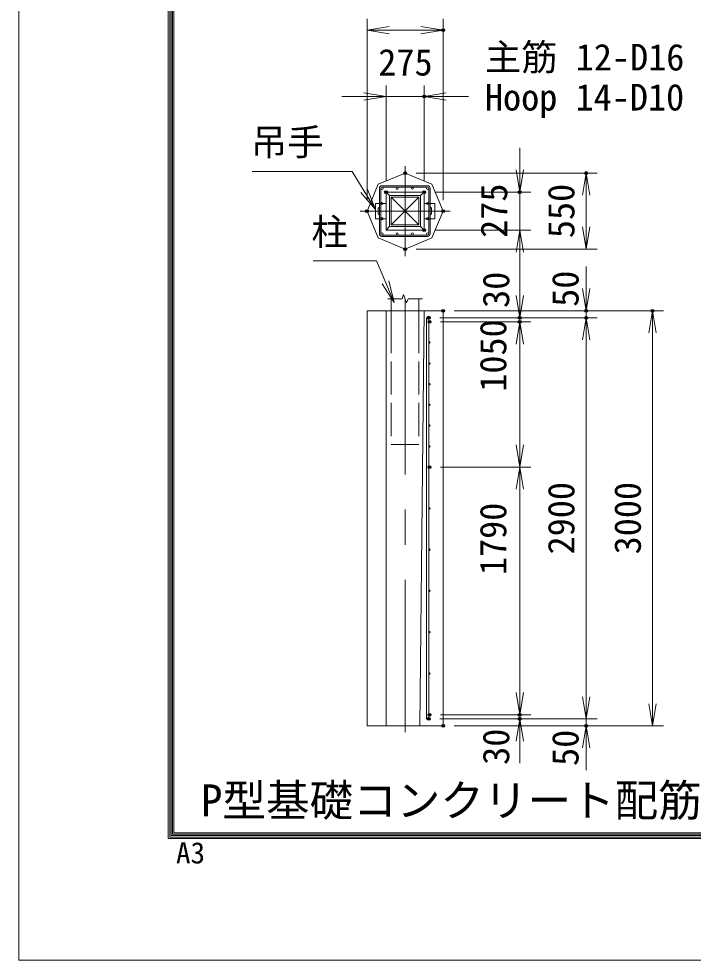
# Model space of a CAD drawing. Units: millimetres at full size. Extents: x -16800 to 16800, y -11880 to 11880.
# Drawn here: x -16800 to -11928, y -11880 to -5076 of the extents above; entities that cross this region are included whole.
import ezdxf
from ezdxf.enums import TextEntityAlignment as Align

# ---------------------------------------------------------------- set-up
doc = ezdxf.new("R2010")
doc.units = ezdxf.units.MM
doc.header["$LTSCALE"] = 40
doc.header["$PDMODE"] = 32
doc.header["$PDSIZE"] = 20
doc.linetypes.add('DASHED', pattern=[7.5, 6, -1.5])
doc.linetypes.add('USER1', pattern=[50.8, 31.75, -6.35, 6.35, -6.35])
for name, color, linetype, lineweight in [('0-0_D-STR1', 1, 'Continuous', 18), ('0-1_D-BMK', 2, 'USER1', 13), ('0-2_D-STR3', 3, 'Continuous', 13), ('0-3_D-STR4', 7, 'Continuous', 18), ('0-6_D-STR-DIM', 7, 'Continuous', 13), ('0-7_0', 7, 'Continuous', 18), ('0-9_D-STR-TXT', 7, 'Continuous', 13), ('0-B_D-TTL-TXT', 7, 'Continuous', 13), ('0-C_D-TTL', 7, 'Continuous', 18)]:
    doc.layers.add(name, color=color, linetype=linetype, lineweight=lineweight)
doc.layers.add('0-8_Defpoints', color=253, linetype='Continuous')
doc.styles.add('ＭＳ ゴシック', font='')
doc.styles.get('ＭＳ ゴシック').set_extended_font_data('MS Gothic')

# ---------------------------------------------------------------- blocks, each defined once
blk = doc.blocks.new('_Open')
at = {"layer": '0-7_0'}
blk.add_line((-40, 6.67), (0, 0), dxfattribs=at)
blk.add_lwpolyline([(-40, -6.67), (0, 0), (-40, 0)], dxfattribs=at)

msp = doc.modelspace()

# ---------------------------------------------------------------- linework, layer by layer
at = {"layer": '0-0_D-STR1'}
for p, q in [((-14109.5, -6365.51), (-13909.5, -6565.51)), ((-14109.5, -6565.51), (-13909.5, -6365.51)), ((-14109.5, -7099.55), (-14109.5, -7252.42)), ((-13909.5, -7099.55), (-13909.5, -7252.42))]:
    msp.add_line(p, q, dxfattribs=at)
at = {"layer": '0-0_D-STR1', "linetype": 'DASHED'}
msp.add_line((-13909.5, -7252.42), (-13909.5, -8152.42), dxfattribs=at)
at = {"layer": '0-0_D-STR1'}
msp.add_lwpolyline([(-14109.5, -6565.51), (-13909.5, -6565.51), (-13909.5, -6365.51), (-14109.5, -6365.51)], close=True, dxfattribs=at)
at = {"layer": '0-0_D-STR1', "linetype": 'DASHED'}
msp.add_lwpolyline([(-14109.5, -7252.42), (-14109.5, -8152.42), (-13909.5, -8152.42)], dxfattribs=at)
at = {"layer": '0-1_D-BMK'}
for p, q in [((-14009.5, -6790.51), (-14009.5, -6140.51)), ((-14334.5, -6465.51), (-13684.5, -6465.51)), ((-14009.5, -7099.55), (-14009.5, -10232.16))]:
    msp.add_line(p, q, dxfattribs=at)
at = {"layer": '0-2_D-STR3'}
for p, q in [((-14194.68, -6630.51), (-14194.68, -6300.51)), ((-14184.68, -6630.51), (-14184.68, -6300.51)), ((-13846.68, -6282.51), (-14176.68, -6282.51)), ((-13846.68, -6292.51), (-14176.68, -6292.51)), ((-13838.68, -6630.51), (-13838.68, -6300.51)), ((-13828.68, -6630.51), (-13828.68, -6300.51)), ((-14224, -6410.51), (-14224, -6520.51)), ((-14147, -6410.51), (-14224, -6410.51)), ((-14203.68, -6445.01), (-14203.68, -6486.01)), ((-14194.68, -6445.01), (-14194.68, -6486.01)), ((-13872, -6410.51), (-13795, -6410.51)), ((-13828.68, -6445.01), (-13828.68, -6486.01)), ((-13819.68, -6445.01), (-13819.68, -6486.01)), ((-13795, -6410.51), (-13795, -6520.51)), ((-14147, -6520.51), (-14224, -6520.51)), ((-13872, -6520.51), (-13795, -6520.51)), ((-13846.68, -6638.51), (-14176.68, -6638.51)), ((-13846.68, -6648.51), (-14176.68, -6648.51)), ((-13854.68, -7236.31), (-13854.68, -10136.31)), ((-13854.68, -7236.31), (-13838.68, -7236.31)), ((-13838.68, -7236.31), (-13838.68, -10136.31)), ((-13853.18, -10136.31), (-13840.18, -10136.31))]:
    msp.add_line(p, q, dxfattribs=at)
for centre, radius in [((-14176.68, -6300.51), 8), ((-14066.68, -6300.51), 8), ((-13956.68, -6300.51), 6.5), ((-13846.68, -6300.51), 8), ((-14176.68, -6410.51), 8), ((-13846.68, -6410.51), 8), ((-14176.68, -6520.51), 8), ((-13846.68, -6520.51), 8), ((-14176.68, -6630.51), 8), ((-14066.68, -6630.51), 8), ((-13956.68, -6630.51), 8), ((-13846.68, -6630.51), 8), ((-13833.68, -7266.31), 5), ((-13833.68, -7416.31), 5), ((-13833.68, -7566.31), 5), ((-13833.68, -7716.31), 5), ((-13833.68, -7866.31), 5), ((-13833.68, -8016.31), 5), ((-13833.68, -8166.31), 5), ((-13833.68, -8316.31), 5), ((-13833.68, -8614.61), 5), ((-13833.68, -8912.91), 5), ((-13833.68, -9211.21), 5), ((-13833.68, -9509.51), 5), ((-13833.68, -9807.81), 5), ((-13833.68, -10106.31), 5)]:
    msp.add_circle(centre, radius, dxfattribs=at)
for centre, radius, start, end in [((-14176.68, -6300.51), 18, 90, 180), ((-14176.68, -6300.51), 8, 90, 180), ((-13846.68, -6300.51), 18, 0, 90), ((-13846.68, -6300.51), 8, 0, 90), ((-14199.18, -6445.01), 4.5, 0, 180), ((-13824.18, -6445.01), 4.5, 0, 180), ((-14199.18, -6486.01), 4.5, 180, 0), ((-13824.18, -6486.01), 4.5, 180, 0), ((-14176.68, -6630.51), 18, 180, 270), ((-14176.68, -6630.51), 8, 180, 270), ((-13846.68, -6630.51), 8, 270, 0), ((-13846.68, -6630.51), 18, 270, 0)]:
    msp.add_arc(centre, radius, start, end, dxfattribs=at)
at = {"layer": '0-3_D-STR4'}
for p, q in [((-14122, -6353.01), (-14147, -6328.01)), ((-13872, -6328.01), (-13897, -6353.01)), ((-14147, -6603.01), (-14122, -6578.01)), ((-13872, -6603.01), (-13897, -6578.01)), ((-14284.5, -7186.31), (-14284.5, -10186.31)), ((-14284.5, -7186.31), (-13734.5, -7186.31)), ((-14147, -7186.31), (-14147, -10186.31)), ((-13902, -10186.31), (-13872, -7186.31)), ((-13734.5, -7186.31), (-13734.5, -10186.31)), ((-14284.5, -10186.31), (-13734.5, -10186.31))]:
    msp.add_line(p, q, dxfattribs=at)
for points in [[(-14284.5, -6465.51), (-14203.95, -6659.96), (-14009.5, -6740.51), (-13815.04, -6659.96), (-13734.5, -6465.51), (-13815.04, -6271.05), (-14009.5, -6190.51), (-14203.95, -6271.05)], [(-13872, -6603.01), (-14147, -6603.01), (-14147, -6328.01), (-13872, -6328.01)], [(-13897, -6578.01), (-14122, -6578.01), (-14122, -6353.01), (-13897, -6353.01)]]:
    msp.add_lwpolyline(points, close=True, dxfattribs=at)
at = {"layer": '0-6_D-STR-DIM'}
for p, q in [((-14284.5, -6385.51), (-14284.5, -5077.19)), ((-13734.5, -6385.51), (-13734.5, -5077.19)), ((-14284.5, -5157.19), (-13734.5, -5157.19)), ((-14147, -6248.01), (-14147, -5557.19)), ((-13872, -6248.01), (-13872, -5557.19)), ((-14307, -5637.19), (-14467, -5637.19)), ((-14147, -5637.19), (-13872, -5637.19)), ((-13712, -5637.19), (-13552, -5637.19)), ((-13181.18, -6168.01), (-13181.18, -6008.01)), ((-13929.5, -6190.51), (-12621.18, -6190.51)), ((-12701.18, -6740.51), (-12701.18, -6190.51)), ((-13792, -6328.01), (-13101.18, -6328.01)), ((-13181.18, -6603.01), (-13181.18, -6328.01)), ((-13792, -6603.01), (-13101.18, -6603.01)), ((-13929.5, -6740.51), (-12621.18, -6740.51)), ((-13181.18, -6763.01), (-13181.18, -6923.01)), ((-12701.18, -7026.31), (-12701.18, -6866.31)), ((-13181.18, -7076.31), (-13181.18, -6916.31)), ((-14031.3, -7099.55), (-14020.4, -7069.6)), ((-14020.4, -7069.6), (-13998.6, -7129.5)), ((-14134.5, -7099.55), (-14031.3, -7099.55)), ((-13998.6, -7129.5), (-13987.69, -7099.55)), ((-13987.69, -7099.55), (-13884.5, -7099.55)), ((-13654.5, -7186.31), (-12141.18, -7186.31)), ((-13654.5, -7186.31), (-12621.18, -7186.31)), ((-12701.18, -7236.31), (-12701.18, -7186.31)), ((-12221.18, -10186.31), (-12221.18, -7186.31)), ((-13758.68, -7236.31), (-13101.18, -7236.31)), ((-13758.68, -7236.31), (-12621.18, -7236.31)), ((-13758.68, -7236.31), (-12621.18, -7236.31)), ((-13753.68, -7266.31), (-13101.18, -7266.31)), ((-13753.68, -7266.31), (-13101.18, -7266.31)), ((-13181.18, -7266.31), (-13181.18, -7236.31)), ((-13181.18, -8316.31), (-13181.18, -7266.31)), ((-12701.18, -10136.31), (-12701.18, -7236.31)), ((-12701.18, -7396.31), (-12701.18, -7556.31)), ((-13181.18, -7426.31), (-13181.18, -7586.31)), ((-13753.68, -8316.31), (-13101.18, -8316.31)), ((-13753.68, -8316.31), (-13101.18, -8316.31)), ((-13181.18, -8316.31), (-13181.18, -10106.31)), ((-13181.18, -9946.31), (-13181.18, -9786.31)), ((-12701.18, -9976.31), (-12701.18, -9816.31)), ((-13758.68, -10136.31), (-12621.18, -10136.31)), ((-13758.68, -10136.31), (-13101.18, -10136.31)), ((-13758.68, -10136.31), (-12621.18, -10136.31)), ((-13753.68, -10106.31), (-13101.18, -10106.31)), ((-13753.68, -10106.31), (-13101.18, -10106.31)), ((-13181.18, -10106.31), (-13181.18, -10136.31)), ((-12701.18, -10136.31), (-12701.18, -10186.31)), ((-13654.5, -10186.31), (-12141.18, -10186.31)), ((-13654.5, -10186.31), (-12621.18, -10186.31)), ((-13181.18, -10296.31), (-13181.18, -10456.31)), ((-12701.18, -10346.31), (-12701.18, -10506.31))]:
    msp.add_line(p, q, dxfattribs=at)
at = {"layer": '0-8_Defpoints'}
for p in [(-13734.5, -5157.19), (-13872, -5637.19), (-14009.5, -6190.51), (-12701.18, -6190.51), (-14147, -6328.01), (-13872, -6328.01), (-13872, -6328.01), (-13181.18, -6328.01), (-14284.5, -6465.51), (-13734.5, -6465.51), (-13872, -6603.01), (-14009.5, -6740.51), (-13734.5, -7186.31), (-12701.18, -7186.31), (-12221.18, -7186.31), (-13838.68, -7236.31), (-13833.68, -7266.31), (-13181.18, -7236.31), (-13181.18, -7266.31), (-12701.18, -7236.31), (-13833.68, -8316.31), (-13838.68, -10136.31), (-13838.68, -10136.31), (-13833.68, -10106.31), (-13833.68, -10106.31), (-13181.18, -10106.31), (-13181.18, -10136.31), (-13734.5, -10186.31), (-13734.5, -10186.31), (-12701.18, -10186.31)]:
    msp.add_point(p, dxfattribs=at)
at = {"layer": '0-9_D-STR-TXT'}
for points in [[(-15114.15, -6178.74), (-14390.66, -6178.74), (-14225.03, -6452.53)], [(-14673.7, -6823.99), (-14216.2, -6823.99), (-14088.9, -7125.4)]]:
    msp.add_lwpolyline(points, dxfattribs=at)
at = {"layer": '0-C_D-TTL', "color": 2}
msp.add_lwpolyline([(-16800, 11880), (16800, 11880), (16800, -11880), (-16800, -11880)], close=True, dxfattribs=at)
at = {"layer": '0-C_D-TTL'}
for points in [[(-15720, 11000), (15720, 11000), (15720, -11000), (-15720, -11000)], [(-15710, 10990), (15710, 10990), (15710, -10990), (-15710, -10990)], [(-15700, 10980), (15700, 10980), (15700, -10980), (-15700, -10980)], [(-15690, 10970), (15690, 10970), (15690, -10970), (-15690, -10970)], [(-15680, 10960), (15680, 10960), (15680, -10960), (-15680, -10960)]]:
    msp.add_lwpolyline(points, close=True, dxfattribs=at)

# ---------------------------------------------------------------- block references
at = {"layer": '0-6_D-STR-DIM', "xscale": 4, "yscale": 4}
for p, rotation in [((-14284.5, -5157.19), 180), ((-13872, -5637.19), 180), ((-13181.18, -6328.01), 270), ((-12701.18, -6190.51), 90), ((-12701.18, -6740.51), 270), ((-13181.18, -6603.01), 90), ((-12701.18, -7186.31), 270), ((-13181.18, -7236.31), 270), ((-12221.18, -7186.31), 90), ((-13181.18, -7266.31), 90), ((-13181.18, -7266.31), 90), ((-12701.18, -7236.31), 90), ((-12701.18, -7236.31), 90), ((-13181.18, -8316.31), 270), ((-13181.18, -8316.31), 90), ((-13181.18, -10106.31), 270), ((-13181.18, -10106.31), 270), ((-12701.18, -10136.31), 270), ((-12701.18, -10136.31), 270), ((-12221.18, -10186.31), 270), ((-13181.18, -10136.31), 90), ((-12701.18, -10186.31), 90)]:
    msp.add_blockref('_Open', p, dxfattribs=dict(at, rotation=rotation))
for p in [(-13734.5, -5157.19), (-14147, -5637.19)]:
    msp.add_blockref('_Open', p, dxfattribs=at)
at = {"layer": '0-9_D-STR-TXT', "xscale": 4, "yscale": 4}
for p, rotation in [((-14224, -6454.24), 301.17142), ((-14088.12, -7127.24), 292.89759)]:
    msp.add_blockref('_Open', p, dxfattribs=dict(at, rotation=rotation))

# ---------------------------------------------------------------- texts
at = {"layer": '0-6_D-STR-DIM', "style": 'ＭＳ ゴシック'}
msp.add_text('275', height=192.4, dxfattribs=at).set_placement((-14202.97, -5543.5), align=Align.BOTTOM_LEFT)
for s, p in [('275', (-13214.02, -6658.98)), ('550', (-12728.17, -6661.06)), ('30', (-13199.11, -7165.53)), ('50', (-12698.18, -7157.6)), ('1050', (-13219.86, -7771.21)), ('2900', (-12728.17, -8947.38)), ('3000', (-12248.17, -8946.88)), ('1790', (-13219.87, -9096.86)), ('30', (-13199.11, -10468.13)), ('50', (-12698.18, -10476.06))]:
    msp.add_text(s, height=192.4, rotation=90, dxfattribs=at).set_placement(p, align=Align.BOTTOM_LEFT)
at = {"layer": '0-9_D-STR-TXT', "style": 'ＭＳ ゴシック'}
for s, p in [('主筋 12-D16', (-13432.49, -5506.97)), ('Hoop 14-D10', (-13432.49, -5796.3)), ('吊手', (-15123.29, -6121.3)), ('柱', (-14685.89, -6769.59))]:
    msp.add_text(s, height=192.4, dxfattribs=at).set_placement(p, align=Align.BOTTOM_LEFT)
at = {"layer": '0-B_D-TTL-TXT', "style": 'ＭＳ ゴシック'}
msp.add_text('P型基礎コンクリート配筋図', height=230.8, dxfattribs=at).set_placement((-15485.91, -10909.49), align=Align.BOTTOM_LEFT)
at = {"layer": '0-C_D-TTL', "style": 'ＭＳ ゴシック'}
msp.add_text('A3', height=154, dxfattribs=at).set_placement((-15664.35, -11227.25), align=Align.BOTTOM_LEFT)

doc.saveas('drawing.dxf')
